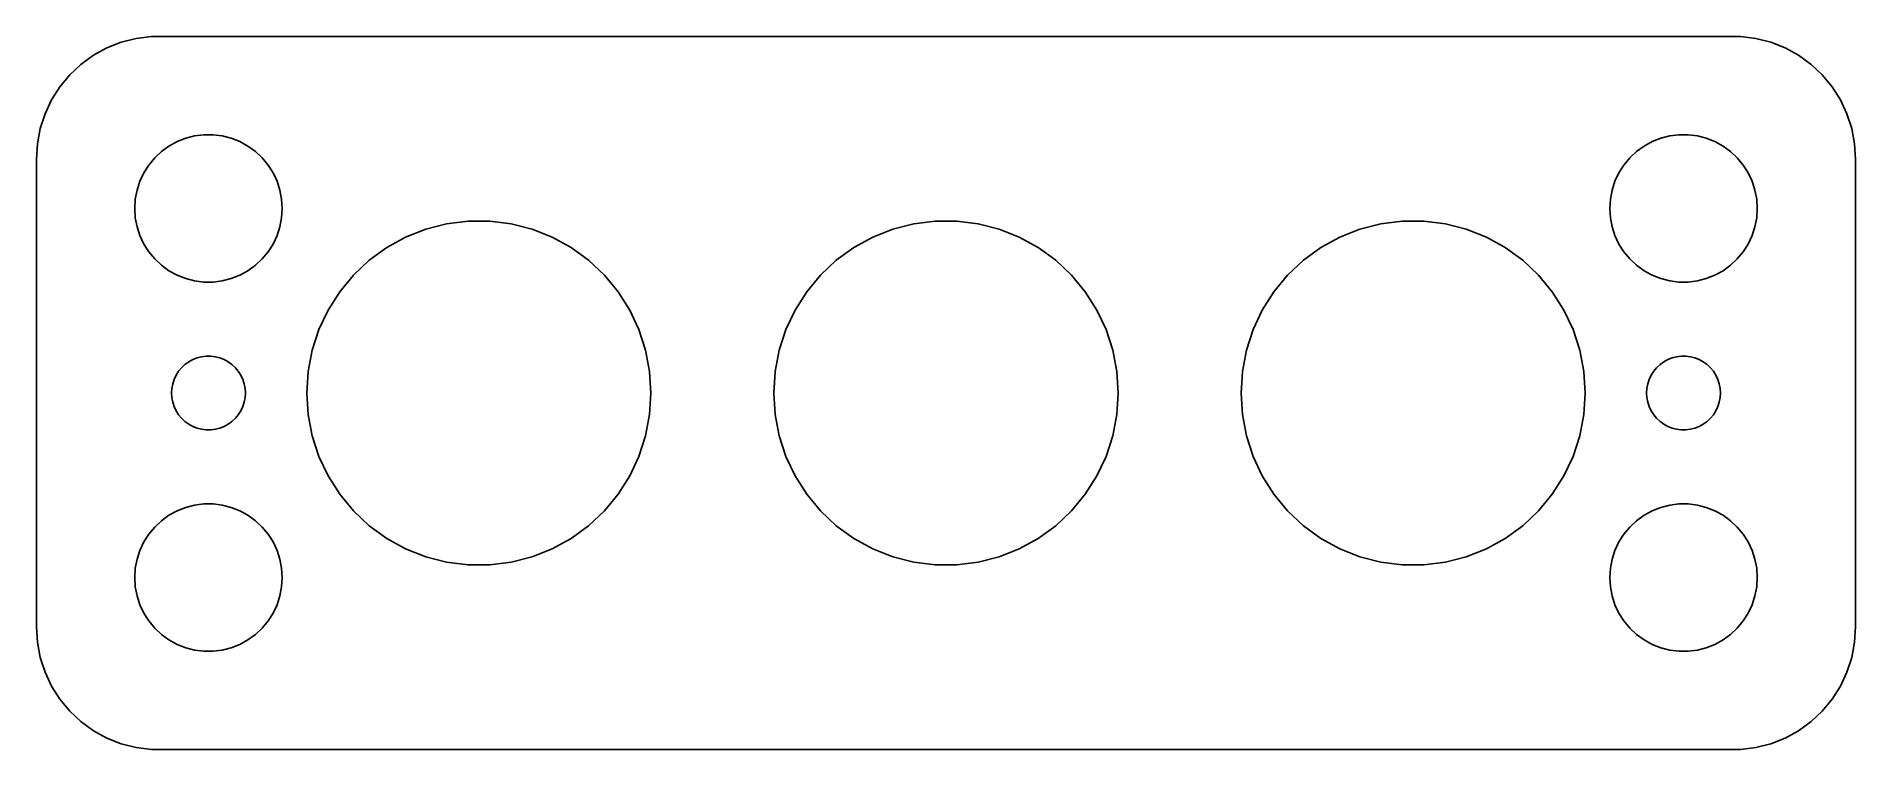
# Model space of a CAD drawing. Header units: metres. Extents: x -37 to 37, y -14.5 to 14.5.
import ezdxf

# ---------------------------------------------------------------- set-up
doc = ezdxf.new("R2010")
doc.units = ezdxf.units.M

msp = doc.modelspace()

# ---------------------------------------------------------------- linework, layer by layer
for p, q in [((-33.5451, 14.2553), (-34.1289, 14.0241)), ((-32.9369, 14.4114), (-33.5451, 14.2553)), ((-32.3139, 14.4901), (-32.9369, 14.4114)), ((32.3139, 14.4901), (-32.3139, 14.4901)), ((32.9369, 14.4114), (32.3139, 14.4901)), ((33.5451, 14.2553), (32.9369, 14.4114)), ((34.1289, 14.0241), (33.5451, 14.2553)), ((-35.1871, 13.3526), (-35.6448, 12.9227)), ((-34.6791, 13.7216), (-35.1871, 13.3526)), ((-34.1289, 14.0241), (-34.6791, 13.7216)), ((34.6791, 13.7216), (34.1289, 14.0241)), ((35.1871, 13.3526), (34.6791, 13.7216)), ((35.6448, 12.9227), (35.1871, 13.3526)), ((-35.6448, 12.9227), (-36.0451, 12.4389)), ((36.0451, 12.4389), (35.6448, 12.9227)), ((-36.3815, 11.9088), (-36.6489, 11.3406)), ((-36.0451, 12.4389), (-36.3815, 11.9088)), ((36.3815, 11.9088), (36.0451, 12.4389)), ((36.6489, 11.3406), (36.3815, 11.9088)), ((-36.6489, 11.3406), (-36.8429, 10.7434)), ((36.8429, 10.7434), (36.6489, 11.3406)), ((-36.8429, 10.7434), (-36.9606, 10.1267)), ((-30.927, 10.3532), (-30.5621, 10.4469)), ((-30.5621, 10.4469), (-30.1884, 10.4941)), ((-30.1884, 10.4941), (-29.8116, 10.4941)), ((-29.8116, 10.4941), (-29.4379, 10.4469)), ((-29.4379, 10.4469), (-29.0729, 10.3532)), ((29.0729, 10.3532), (29.4379, 10.4469)), ((29.4379, 10.4469), (29.8116, 10.4941)), ((29.8116, 10.4941), (30.1884, 10.4941)), ((30.1884, 10.4941), (30.5621, 10.4469)), ((30.5621, 10.4469), (30.927, 10.3532)), ((36.9606, 10.1267), (36.8429, 10.7434)), ((-36.9606, 10.1267), (-37, 9.5)), ((-32.1869, 9.55363), (-31.9123, 9.81154)), ((-31.9123, 9.81154), (-31.6075, 10.033)), ((-31.6075, 10.033), (-31.2773, 10.2145)), ((-31.2773, 10.2145), (-30.927, 10.3532)), ((-29.0729, 10.3532), (-28.7227, 10.2145)), ((-28.7227, 10.2145), (-28.3925, 10.033)), ((-28.3925, 10.033), (-28.0877, 9.81154)), ((-28.0877, 9.81154), (-27.8131, 9.55363)), ((27.8131, 9.55363), (28.0877, 9.81154)), ((28.0877, 9.81154), (28.3925, 10.033)), ((28.3925, 10.033), (28.7227, 10.2145)), ((28.7227, 10.2145), (29.0729, 10.3532)), ((30.927, 10.3532), (31.2773, 10.2145)), ((31.2773, 10.2145), (31.6075, 10.033)), ((31.6075, 10.033), (31.9123, 9.81154)), ((31.9123, 9.81154), (32.1869, 9.55363)), ((37, 9.5), (36.9606, 10.1267)), ((-37, 9.5), (-37, -9.5)), ((-32.7893, 8.60437), (-32.6289, 8.94525)), ((-32.6289, 8.94525), (-32.427, 9.26335)), ((-32.427, 9.26335), (-32.1869, 9.55363)), ((-27.8131, 9.55363), (-27.5729, 9.26335)), ((-27.5729, 9.26335), (-27.3711, 8.94525)), ((-27.3711, 8.94525), (-27.2107, 8.60437)), ((27.2107, 8.60437), (27.3711, 8.94525)), ((27.3711, 8.94525), (27.5729, 9.26335)), ((27.5729, 9.26335), (27.8131, 9.55363)), ((32.1869, 9.55363), (32.427, 9.26335)), ((32.427, 9.26335), (32.6289, 8.94525)), ((32.6289, 8.94525), (32.7893, 8.60437)), ((37, -9.5), (37, 9.5)), ((-32.9763, 7.87599), (-32.9057, 8.24606)), ((-32.9057, 8.24606), (-32.7893, 8.60437)), ((-27.2107, 8.60437), (-27.0942, 8.24606)), ((-27.0942, 8.24606), (-27.0237, 7.87599)), ((27.0237, 7.87599), (27.0942, 8.24606)), ((27.0942, 8.24606), (27.2107, 8.60437)), ((32.7893, 8.60437), (32.9057, 8.24606)), ((32.9057, 8.24606), (32.9763, 7.87599)), ((-33, 7.5), (-32.9763, 7.87599)), ((-32.9763, 7.12399), (-33, 7.5)), ((-27.0237, 7.87599), (-27, 7.5)), ((-27, 7.5), (-27.0237, 7.12399)), ((27, 7.5), (27.0237, 7.87599)), ((27.0237, 7.12399), (27, 7.5)), ((32.9763, 7.87599), (33, 7.5)), ((33, 7.5), (32.9763, 7.12399)), ((-32.9057, 6.75392), (-32.9763, 7.12399)), ((-32.7893, 6.39561), (-32.9057, 6.75392)), ((-27.0942, 6.75392), (-27.2107, 6.39561)), ((-27.0237, 7.12399), (-27.0942, 6.75392)), ((-21.1631, 6.65739), (-20.3117, 6.87601)), ((-20.3117, 6.87601), (-19.4395, 6.98618)), ((-19.4395, 6.98618), (-18.5605, 6.98618)), ((-18.5605, 6.98618), (-17.6883, 6.87601)), ((-17.6883, 6.87601), (-16.8369, 6.65739)), ((-2.16312, 6.65739), (-1.31166, 6.87601)), ((-1.31166, 6.87601), (-0.439529, 6.98618)), ((-0.439529, 6.98618), (0.439529, 6.98618)), ((0.439529, 6.98618), (1.31166, 6.87601)), ((1.31166, 6.87601), (2.16312, 6.65739)), ((16.8369, 6.65739), (17.6883, 6.87601)), ((17.6883, 6.87601), (18.5605, 6.98618)), ((18.5605, 6.98618), (19.4395, 6.98618)), ((19.4395, 6.98618), (20.3117, 6.87601)), ((20.3117, 6.87601), (21.1631, 6.65739)), ((27.0942, 6.75392), (27.0237, 7.12399)), ((27.2107, 6.39561), (27.0942, 6.75392)), ((32.9057, 6.75392), (32.7893, 6.39561)), ((32.9763, 7.12399), (32.9057, 6.75392)), ((-32.6289, 6.05473), (-32.7893, 6.39561)), ((-32.427, 5.73663), (-32.6289, 6.05473)), ((-27.3711, 6.05473), (-27.5729, 5.73663)), ((-27.2107, 6.39561), (-27.3711, 6.05473)), ((-22.7508, 5.91029), (-21.9805, 6.33379)), ((-21.9805, 6.33379), (-21.1631, 6.65739)), ((-16.8369, 6.65739), (-16.0195, 6.33379)), ((-16.0195, 6.33379), (-15.2492, 5.91029)), ((-3.75078, 5.91029), (-2.98045, 6.33379)), ((-2.98045, 6.33379), (-2.16312, 6.65739)), ((2.16312, 6.65739), (2.98045, 6.33379)), ((2.98045, 6.33379), (3.75078, 5.91029)), ((15.2492, 5.91029), (16.0195, 6.33379)), ((16.0195, 6.33379), (16.8369, 6.65739)), ((21.1631, 6.65739), (21.9805, 6.33379)), ((21.9805, 6.33379), (22.7508, 5.91029)), ((27.3711, 6.05473), (27.2107, 6.39561)), ((27.5729, 5.73663), (27.3711, 6.05473)), ((32.6289, 6.05473), (32.427, 5.73663)), ((32.7893, 6.39561), (32.6289, 6.05473)), ((-32.1869, 5.44635), (-32.427, 5.73663)), ((-31.9123, 5.18845), (-32.1869, 5.44635)), ((-31.6075, 4.96701), (-31.9123, 5.18845)), ((-28.0877, 5.18845), (-28.3925, 4.96701)), ((-27.8131, 5.44635), (-28.0877, 5.18845)), ((-27.5729, 5.73663), (-27.8131, 5.44635)), ((-24.1028, 4.79182), (-23.462, 5.39359)), ((-23.462, 5.39359), (-22.7508, 5.91029)), ((-15.2492, 5.91029), (-14.538, 5.39359)), ((-14.538, 5.39359), (-13.8972, 4.79182)), ((-5.10277, 4.79182), (-4.46196, 5.39359)), ((-4.46196, 5.39359), (-3.75078, 5.91029)), ((3.75078, 5.91029), (4.46196, 5.39359)), ((4.46196, 5.39359), (5.10277, 4.79182)), ((13.8972, 4.79182), (14.538, 5.39359)), ((14.538, 5.39359), (15.2492, 5.91029)), ((22.7508, 5.91029), (23.462, 5.39359)), ((23.462, 5.39359), (24.1028, 4.79182)), ((27.8131, 5.44635), (27.5729, 5.73663)), ((28.0877, 5.18845), (27.8131, 5.44635)), ((28.3925, 4.96701), (28.0877, 5.18845)), ((31.9123, 5.18845), (31.6075, 4.96701)), ((32.1869, 5.44635), (31.9123, 5.18845)), ((32.427, 5.73663), (32.1869, 5.44635)), ((-31.2773, 4.78551), (-31.6075, 4.96701)), ((-30.927, 4.64682), (-31.2773, 4.78551)), ((-30.5621, 4.55313), (-30.927, 4.64682)), ((-30.1884, 4.50591), (-30.5621, 4.55313)), ((-29.8116, 4.50591), (-30.1884, 4.50591)), ((-29.4379, 4.55313), (-29.8116, 4.50591)), ((-29.0729, 4.64682), (-29.4379, 4.55313)), ((-28.7227, 4.78551), (-29.0729, 4.64682)), ((-28.3925, 4.96701), (-28.7227, 4.78551)), ((-24.6631, 4.11449), (-24.1028, 4.79182)), ((-13.8972, 4.79182), (-13.3369, 4.11449)), ((-5.66312, 4.11449), (-5.10277, 4.79182)), ((5.10277, 4.79182), (5.66312, 4.11449)), ((13.3369, 4.11449), (13.8972, 4.79182)), ((24.1028, 4.79182), (24.6631, 4.11449)), ((28.7227, 4.78551), (28.3925, 4.96701)), ((29.0729, 4.64682), (28.7227, 4.78551)), ((29.4379, 4.55313), (29.0729, 4.64682)), ((29.8116, 4.50591), (29.4379, 4.55313)), ((30.1884, 4.50591), (29.8116, 4.50591)), ((30.5621, 4.55313), (30.1884, 4.50591)), ((30.927, 4.64682), (30.5621, 4.55313)), ((31.2773, 4.78551), (30.927, 4.64682)), ((31.6075, 4.96701), (31.2773, 4.78551)), ((-25.1341, 3.37227), (-24.6631, 4.11449)), ((-13.3369, 4.11449), (-12.8658, 3.37227)), ((-6.13414, 3.37227), (-5.66312, 4.11449)), ((5.66312, 4.11449), (6.13414, 3.37227)), ((12.8658, 3.37227), (13.3369, 4.11449)), ((24.6631, 4.11449), (25.1341, 3.37227)), ((-25.5084, 2.57686), (-25.1341, 3.37227)), ((-12.8658, 3.37227), (-12.4916, 2.57686)), ((-6.50842, 2.57686), (-6.13414, 3.37227)), ((6.13414, 3.37227), (6.50842, 2.57686)), ((12.4916, 2.57686), (12.8658, 3.37227)), ((25.1341, 3.37227), (25.5084, 2.57686)), ((-25.7801, 1.74081), (-25.5084, 2.57686)), ((-12.4916, 2.57686), (-12.2199, 1.74081)), ((-6.78008, 1.74081), (-6.50842, 2.57686)), ((6.50842, 2.57686), (6.78008, 1.74081)), ((12.2199, 1.74081), (12.4916, 2.57686)), ((25.5084, 2.57686), (25.7801, 1.74081)), ((-30.2811, 1.47342), (-30.0942, 1.49704)), ((-30.0942, 1.49704), (-29.9058, 1.49704)), ((-29.9058, 1.49704), (-29.7189, 1.47342)), ((-25.9448, 0.877319), (-25.7801, 1.74081)), ((-12.2199, 1.74081), (-12.0552, 0.877319)), ((-6.94479, 0.877319), (-6.78008, 1.74081)), ((6.78008, 1.74081), (6.94479, 0.877319)), ((12.0552, 0.877319), (12.2199, 1.74081)), ((25.7801, 1.74081), (25.9448, 0.877319)), ((29.7189, 1.47342), (29.9058, 1.49704)), ((29.9058, 1.49704), (30.0942, 1.49704)), ((30.0942, 1.49704), (30.2811, 1.47342)), ((-31.3145, 0.722626), (-31.2135, 0.881668)), ((-31.2135, 0.881668), (-31.0934, 1.02681)), ((-31.0934, 1.02681), (-30.9561, 1.15576)), ((-30.9561, 1.15576), (-30.8037, 1.26648)), ((-30.8037, 1.26648), (-30.6387, 1.35724)), ((-30.6387, 1.35724), (-30.4635, 1.42657)), ((-30.4635, 1.42657), (-30.2811, 1.47342)), ((-29.7189, 1.47342), (-29.5365, 1.42657)), ((-29.5365, 1.42657), (-29.3613, 1.35724)), ((-29.3613, 1.35724), (-29.1963, 1.26648)), ((-29.1963, 1.26648), (-29.0439, 1.15576)), ((-29.0439, 1.15576), (-28.9065, 1.02681)), ((-28.9065, 1.02681), (-28.7865, 0.881668)), ((-28.7865, 0.881668), (-28.6855, 0.722626)), ((-26, 0), (-25.9448, 0.877319)), ((-12.0552, 0.877319), (-12, 0)), ((-7, 0), (-6.94479, 0.877319)), ((6.94479, 0.877319), (7, 0)), ((12, 0), (12.0552, 0.877319)), ((25.9448, 0.877319), (26, 0)), ((28.6855, 0.722626), (28.7865, 0.881668)), ((28.7865, 0.881668), (28.9065, 1.02681)), ((28.9065, 1.02681), (29.0439, 1.15576)), ((29.0439, 1.15576), (29.1963, 1.26648)), ((29.1963, 1.26648), (29.3613, 1.35724)), ((29.3613, 1.35724), (29.5365, 1.42657)), ((29.5365, 1.42657), (29.7189, 1.47342)), ((30.2811, 1.47342), (30.4635, 1.42657)), ((30.4635, 1.42657), (30.6387, 1.35724)), ((30.6387, 1.35724), (30.8037, 1.26648)), ((30.8037, 1.26648), (30.9561, 1.15576)), ((30.9561, 1.15576), (31.0934, 1.02681)), ((31.0934, 1.02681), (31.2135, 0.881668)), ((31.2135, 0.881668), (31.3145, 0.722626)), ((-31.5, 0), (-31.4882, 0.187988)), ((-31.4882, -0.187988), (-31.5, 0)), ((-31.4882, 0.187988), (-31.4529, 0.373032)), ((-31.4529, 0.373032), (-31.3947, 0.552185)), ((-31.3947, 0.552185), (-31.3145, 0.722626)), ((-28.6855, 0.722626), (-28.6053, 0.552185)), ((-28.6053, 0.552185), (-28.5471, 0.373032)), ((-28.5471, 0.373032), (-28.5118, 0.187988)), ((-28.5118, 0.187988), (-28.5, 0)), ((-28.5, 0), (-28.5118, -0.187988)), ((-25.9448, -0.877319), (-26, 0)), ((-12, 0), (-12.0552, -0.877319)), ((-6.94479, -0.877319), (-7, 0)), ((7, 0), (6.94479, -0.877319)), ((12.0552, -0.877319), (12, 0)), ((26, 0), (25.9448, -0.877319)), ((28.5, 0), (28.5118, 0.187988)), ((28.5118, -0.187988), (28.5, 0)), ((28.5118, 0.187988), (28.5471, 0.373032)), ((28.5471, 0.373032), (28.6053, 0.552185)), ((28.6053, 0.552185), (28.6855, 0.722626)), ((31.3145, 0.722626), (31.3947, 0.552185)), ((31.3947, 0.552185), (31.4529, 0.373032)), ((31.4529, 0.373032), (31.4882, 0.187988)), ((31.4882, 0.187988), (31.5, 0)), ((31.5, 0), (31.4882, -0.187988)), ((-31.4529, -0.373032), (-31.4882, -0.187988)), ((-31.3947, -0.552185), (-31.4529, -0.373032)), ((-31.3145, -0.722626), (-31.3947, -0.552185)), ((-31.2135, -0.881668), (-31.3145, -0.722626)), ((-28.6855, -0.722626), (-28.7865, -0.881668)), ((-28.6053, -0.552185), (-28.6855, -0.722626)), ((-28.5471, -0.373032), (-28.6053, -0.552185)), ((-28.5118, -0.187988), (-28.5471, -0.373032)), ((28.5471, -0.373032), (28.5118, -0.187988)), ((28.6053, -0.552185), (28.5471, -0.373032)), ((28.6855, -0.722626), (28.6053, -0.552185)), ((28.7865, -0.881668), (28.6855, -0.722626)), ((31.3145, -0.722626), (31.2135, -0.881668)), ((31.3947, -0.552185), (31.3145, -0.722626)), ((31.4529, -0.373032), (31.3947, -0.552185)), ((31.4882, -0.187988), (31.4529, -0.373032)), ((-31.0934, -1.02681), (-31.2135, -0.881668)), ((-30.9561, -1.15576), (-31.0934, -1.02681)), ((-30.8037, -1.26648), (-30.9561, -1.15576)), ((-30.6387, -1.35724), (-30.8037, -1.26648)), ((-30.4635, -1.42657), (-30.6387, -1.35724)), ((-30.2811, -1.47342), (-30.4635, -1.42657)), ((-30.0942, -1.49704), (-30.2811, -1.47342)), ((-29.7189, -1.47342), (-29.9058, -1.49704)), ((-29.5365, -1.42657), (-29.7189, -1.47342)), ((-29.3613, -1.35724), (-29.5365, -1.42657)), ((-29.1963, -1.26648), (-29.3613, -1.35724)), ((-29.0439, -1.15576), (-29.1963, -1.26648)), ((-28.9065, -1.02681), (-29.0439, -1.15576)), ((-28.7865, -0.881668), (-28.9065, -1.02681)), ((-25.7801, -1.74081), (-25.9448, -0.877319)), ((-12.0552, -0.877319), (-12.2199, -1.74081)), ((-6.78008, -1.74081), (-6.94479, -0.877319)), ((6.94479, -0.877319), (6.78008, -1.74081)), ((12.2199, -1.74081), (12.0552, -0.877319)), ((25.9448, -0.877319), (25.7801, -1.74081)), ((28.9065, -1.02681), (28.7865, -0.881668)), ((29.0439, -1.15576), (28.9065, -1.02681)), ((29.1963, -1.26648), (29.0439, -1.15576)), ((29.3613, -1.35724), (29.1963, -1.26648)), ((29.5365, -1.42657), (29.3613, -1.35724)), ((29.7189, -1.47342), (29.5365, -1.42657)), ((29.9058, -1.49704), (29.7189, -1.47342)), ((30.2811, -1.47342), (30.0942, -1.49704)), ((30.4635, -1.42657), (30.2811, -1.47342)), ((30.6387, -1.35724), (30.4635, -1.42657)), ((30.8037, -1.26648), (30.6387, -1.35724)), ((30.9561, -1.15576), (30.8037, -1.26648)), ((31.0934, -1.02681), (30.9561, -1.15576)), ((31.2135, -0.881668), (31.0934, -1.02681)), ((-29.9058, -1.49704), (-30.0942, -1.49704)), ((-25.5084, -2.57686), (-25.7801, -1.74081)), ((-12.2199, -1.74081), (-12.4916, -2.57686)), ((-6.50842, -2.57686), (-6.78008, -1.74081)), ((6.78008, -1.74081), (6.50842, -2.57686)), ((12.4916, -2.57686), (12.2199, -1.74081)), ((25.7801, -1.74081), (25.5084, -2.57686)), ((30.0942, -1.49704), (29.9058, -1.49704)), ((-25.1341, -3.37227), (-25.5084, -2.57686)), ((-12.4916, -2.57686), (-12.8658, -3.37227)), ((-6.13414, -3.37227), (-6.50842, -2.57686)), ((6.50842, -2.57686), (6.13414, -3.37227)), ((12.8658, -3.37227), (12.4916, -2.57686)), ((25.5084, -2.57686), (25.1341, -3.37227)), ((-24.6631, -4.11449), (-25.1341, -3.37227)), ((-12.8658, -3.37227), (-13.3369, -4.11449)), ((-5.66312, -4.11449), (-6.13414, -3.37227)), ((6.13414, -3.37227), (5.66312, -4.11449)), ((13.3369, -4.11449), (12.8658, -3.37227)), ((25.1341, -3.37227), (24.6631, -4.11449)), ((-24.1028, -4.79182), (-24.6631, -4.11449)), ((-13.3369, -4.11449), (-13.8972, -4.79182)), ((-5.10277, -4.79182), (-5.66312, -4.11449)), ((5.66312, -4.11449), (5.10277, -4.79182)), ((13.8972, -4.79182), (13.3369, -4.11449)), ((24.6631, -4.11449), (24.1028, -4.79182)), ((-31.9123, -5.18845), (-31.6075, -4.96701)), ((-31.6075, -4.96701), (-31.2773, -4.78551)), ((-31.2773, -4.78551), (-30.927, -4.64682)), ((-30.927, -4.64682), (-30.5621, -4.55313)), ((-30.5621, -4.55313), (-30.1884, -4.50591)), ((-30.1884, -4.50591), (-29.8116, -4.50591)), ((-29.8116, -4.50591), (-29.4379, -4.55313)), ((-29.4379, -4.55313), (-29.0729, -4.64682)), ((-29.0729, -4.64682), (-28.7227, -4.78551)), ((-28.7227, -4.78551), (-28.3925, -4.96701)), ((-28.3925, -4.96701), (-28.0877, -5.18845)), ((-23.462, -5.39359), (-24.1028, -4.79182)), ((-13.8972, -4.79182), (-14.538, -5.39359)), ((-4.46196, -5.39359), (-5.10277, -4.79182)), ((5.10277, -4.79182), (4.46196, -5.39359)), ((14.538, -5.39359), (13.8972, -4.79182)), ((24.1028, -4.79182), (23.462, -5.39359)), ((28.0877, -5.18845), (28.3925, -4.96701)), ((28.3925, -4.96701), (28.7227, -4.78551)), ((28.7227, -4.78551), (29.0729, -4.64682)), ((29.0729, -4.64682), (29.4379, -4.55313)), ((29.4379, -4.55313), (29.8116, -4.50591)), ((29.8116, -4.50591), (30.1884, -4.50591)), ((30.1884, -4.50591), (30.5621, -4.55313)), ((30.5621, -4.55313), (30.927, -4.64682)), ((30.927, -4.64682), (31.2773, -4.78551)), ((31.2773, -4.78551), (31.6075, -4.96701)), ((31.6075, -4.96701), (31.9123, -5.18845)), ((-32.6289, -6.05473), (-32.427, -5.73663)), ((-32.427, -5.73663), (-32.1869, -5.44635)), ((-32.1869, -5.44635), (-31.9123, -5.18845)), ((-28.0877, -5.18845), (-27.8131, -5.44635)), ((-27.8131, -5.44635), (-27.5729, -5.73663)), ((-27.5729, -5.73663), (-27.3711, -6.05473)), ((-22.7508, -5.91029), (-23.462, -5.39359)), ((-21.9805, -6.33379), (-22.7508, -5.91029)), ((-15.2492, -5.91029), (-16.0195, -6.33379)), ((-14.538, -5.39359), (-15.2492, -5.91029)), ((-3.75078, -5.91029), (-4.46196, -5.39359)), ((-2.98045, -6.33379), (-3.75078, -5.91029)), ((3.75078, -5.91029), (2.98045, -6.33379)), ((4.46196, -5.39359), (3.75078, -5.91029)), ((15.2492, -5.91029), (14.538, -5.39359)), ((16.0195, -6.33379), (15.2492, -5.91029)), ((22.7508, -5.91029), (21.9805, -6.33379)), ((23.462, -5.39359), (22.7508, -5.91029)), ((27.3711, -6.05473), (27.5729, -5.73663)), ((27.5729, -5.73663), (27.8131, -5.44635)), ((27.8131, -5.44635), (28.0877, -5.18845)), ((31.9123, -5.18845), (32.1869, -5.44635)), ((32.1869, -5.44635), (32.427, -5.73663)), ((32.427, -5.73663), (32.6289, -6.05473)), ((-32.9057, -6.75392), (-32.7893, -6.39561)), ((-32.7893, -6.39561), (-32.6289, -6.05473)), ((-27.3711, -6.05473), (-27.2107, -6.39561)), ((-27.2107, -6.39561), (-27.0942, -6.75392)), ((-21.1631, -6.65739), (-21.9805, -6.33379)), ((-20.3117, -6.87601), (-21.1631, -6.65739)), ((-16.8369, -6.65739), (-17.6883, -6.87601)), ((-16.0195, -6.33379), (-16.8369, -6.65739)), ((-2.16312, -6.65739), (-2.98045, -6.33379)), ((-1.31166, -6.87601), (-2.16312, -6.65739)), ((2.16312, -6.65739), (1.31166, -6.87601)), ((2.98045, -6.33379), (2.16312, -6.65739)), ((16.8369, -6.65739), (16.0195, -6.33379)), ((17.6883, -6.87601), (16.8369, -6.65739)), ((21.1631, -6.65739), (20.3117, -6.87601)), ((21.9805, -6.33379), (21.1631, -6.65739)), ((27.0942, -6.75392), (27.2107, -6.39561)), ((27.2107, -6.39561), (27.3711, -6.05473)), ((32.6289, -6.05473), (32.7893, -6.39561)), ((32.7893, -6.39561), (32.9057, -6.75392)), ((-33, -7.5), (-32.9763, -7.12399)), ((-32.9763, -7.12399), (-32.9057, -6.75392)), ((-27.0942, -6.75392), (-27.0237, -7.12399)), ((-27.0237, -7.12399), (-27, -7.5)), ((-19.4395, -6.98618), (-20.3117, -6.87601)), ((-18.5605, -6.98618), (-19.4395, -6.98618)), ((-17.6883, -6.87601), (-18.5605, -6.98618)), ((-0.439529, -6.98618), (-1.31166, -6.87601)), ((0.439529, -6.98618), (-0.439529, -6.98618)), ((1.31166, -6.87601), (0.439529, -6.98618)), ((18.5605, -6.98618), (17.6883, -6.87601)), ((19.4395, -6.98618), (18.5605, -6.98618)), ((20.3117, -6.87601), (19.4395, -6.98618)), ((27, -7.5), (27.0237, -7.12399)), ((27.0237, -7.12399), (27.0942, -6.75392)), ((32.9057, -6.75392), (32.9763, -7.12399)), ((32.9763, -7.12399), (33, -7.5)), ((-32.9763, -7.87599), (-33, -7.5)), ((-32.9057, -8.24606), (-32.9763, -7.87599)), ((-27.0237, -7.87599), (-27.0942, -8.24606)), ((-27, -7.5), (-27.0237, -7.87599)), ((27.0237, -7.87599), (27, -7.5)), ((27.0942, -8.24606), (27.0237, -7.87599)), ((32.9763, -7.87599), (32.9057, -8.24606)), ((33, -7.5), (32.9763, -7.87599)), ((-32.7893, -8.60437), (-32.9057, -8.24606)), ((-32.6289, -8.94525), (-32.7893, -8.60437)), ((-27.2107, -8.60437), (-27.3711, -8.94525)), ((-27.0942, -8.24606), (-27.2107, -8.60437)), ((27.2107, -8.60437), (27.0942, -8.24606)), ((27.3711, -8.94525), (27.2107, -8.60437)), ((32.7893, -8.60437), (32.6289, -8.94525)), ((32.9057, -8.24606), (32.7893, -8.60437)), ((-37, -9.5), (-36.9606, -10.1267)), ((-32.427, -9.26335), (-32.6289, -8.94525)), ((-32.1869, -9.55363), (-32.427, -9.26335)), ((-31.9123, -9.81154), (-32.1869, -9.55363)), ((-27.8131, -9.55363), (-28.0877, -9.81154)), ((-27.5729, -9.26335), (-27.8131, -9.55363)), ((-27.3711, -8.94525), (-27.5729, -9.26335)), ((27.5729, -9.26335), (27.3711, -8.94525)), ((27.8131, -9.55363), (27.5729, -9.26335)), ((28.0877, -9.81154), (27.8131, -9.55363)), ((32.1869, -9.55363), (31.9123, -9.81154)), ((32.427, -9.26335), (32.1869, -9.55363)), ((32.6289, -8.94525), (32.427, -9.26335)), ((36.9606, -10.1267), (37, -9.5)), ((-36.9606, -10.1267), (-36.8429, -10.7434)), ((-31.6075, -10.033), (-31.9123, -9.81154)), ((-31.2773, -10.2145), (-31.6075, -10.033)), ((-30.927, -10.3532), (-31.2773, -10.2145)), ((-30.5621, -10.4469), (-30.927, -10.3532)), ((-29.0729, -10.3532), (-29.4379, -10.4469)), ((-28.7227, -10.2145), (-29.0729, -10.3532)), ((-28.3925, -10.033), (-28.7227, -10.2145)), ((-28.0877, -9.81154), (-28.3925, -10.033)), ((28.3925, -10.033), (28.0877, -9.81154)), ((28.7227, -10.2145), (28.3925, -10.033)), ((29.0729, -10.3532), (28.7227, -10.2145)), ((29.4379, -10.4469), (29.0729, -10.3532)), ((30.927, -10.3532), (30.5621, -10.4469)), ((31.2773, -10.2145), (30.927, -10.3532)), ((31.6075, -10.033), (31.2773, -10.2145)), ((31.9123, -9.81154), (31.6075, -10.033)), ((36.8429, -10.7434), (36.9606, -10.1267)), ((-36.8429, -10.7434), (-36.6489, -11.3406)), ((-30.1884, -10.4941), (-30.5621, -10.4469)), ((-29.8116, -10.4941), (-30.1884, -10.4941)), ((-29.4379, -10.4469), (-29.8116, -10.4941)), ((29.8116, -10.4941), (29.4379, -10.4469)), ((30.1884, -10.4941), (29.8116, -10.4941)), ((30.5621, -10.4469), (30.1884, -10.4941)), ((36.6489, -11.3406), (36.8429, -10.7434)), ((-36.6489, -11.3406), (-36.3815, -11.9088)), ((36.3815, -11.9088), (36.6489, -11.3406)), ((-36.3815, -11.9088), (-36.0451, -12.4389)), ((-36.0451, -12.4389), (-35.6448, -12.9227)), ((35.6448, -12.9227), (36.0451, -12.4389)), ((36.0451, -12.4389), (36.3815, -11.9088)), ((-35.6448, -12.9227), (-35.1871, -13.3526)), ((35.1871, -13.3526), (35.6448, -12.9227)), ((-35.1871, -13.3526), (-34.6791, -13.7216)), ((-34.6791, -13.7216), (-34.1289, -14.0241)), ((-34.1289, -14.0241), (-33.5451, -14.2553)), ((33.5451, -14.2553), (34.1289, -14.0241)), ((34.1289, -14.0241), (34.6791, -13.7216)), ((34.6791, -13.7216), (35.1871, -13.3526)), ((-33.5451, -14.2553), (-32.9369, -14.4114)), ((-32.9369, -14.4114), (-32.3139, -14.4901)), ((-32.3139, -14.4901), (32.3139, -14.4901)), ((32.3139, -14.4901), (32.9369, -14.4114)), ((32.9369, -14.4114), (33.5451, -14.2553))]:
    msp.add_line(p, q)

doc.saveas('drawing.dxf')
